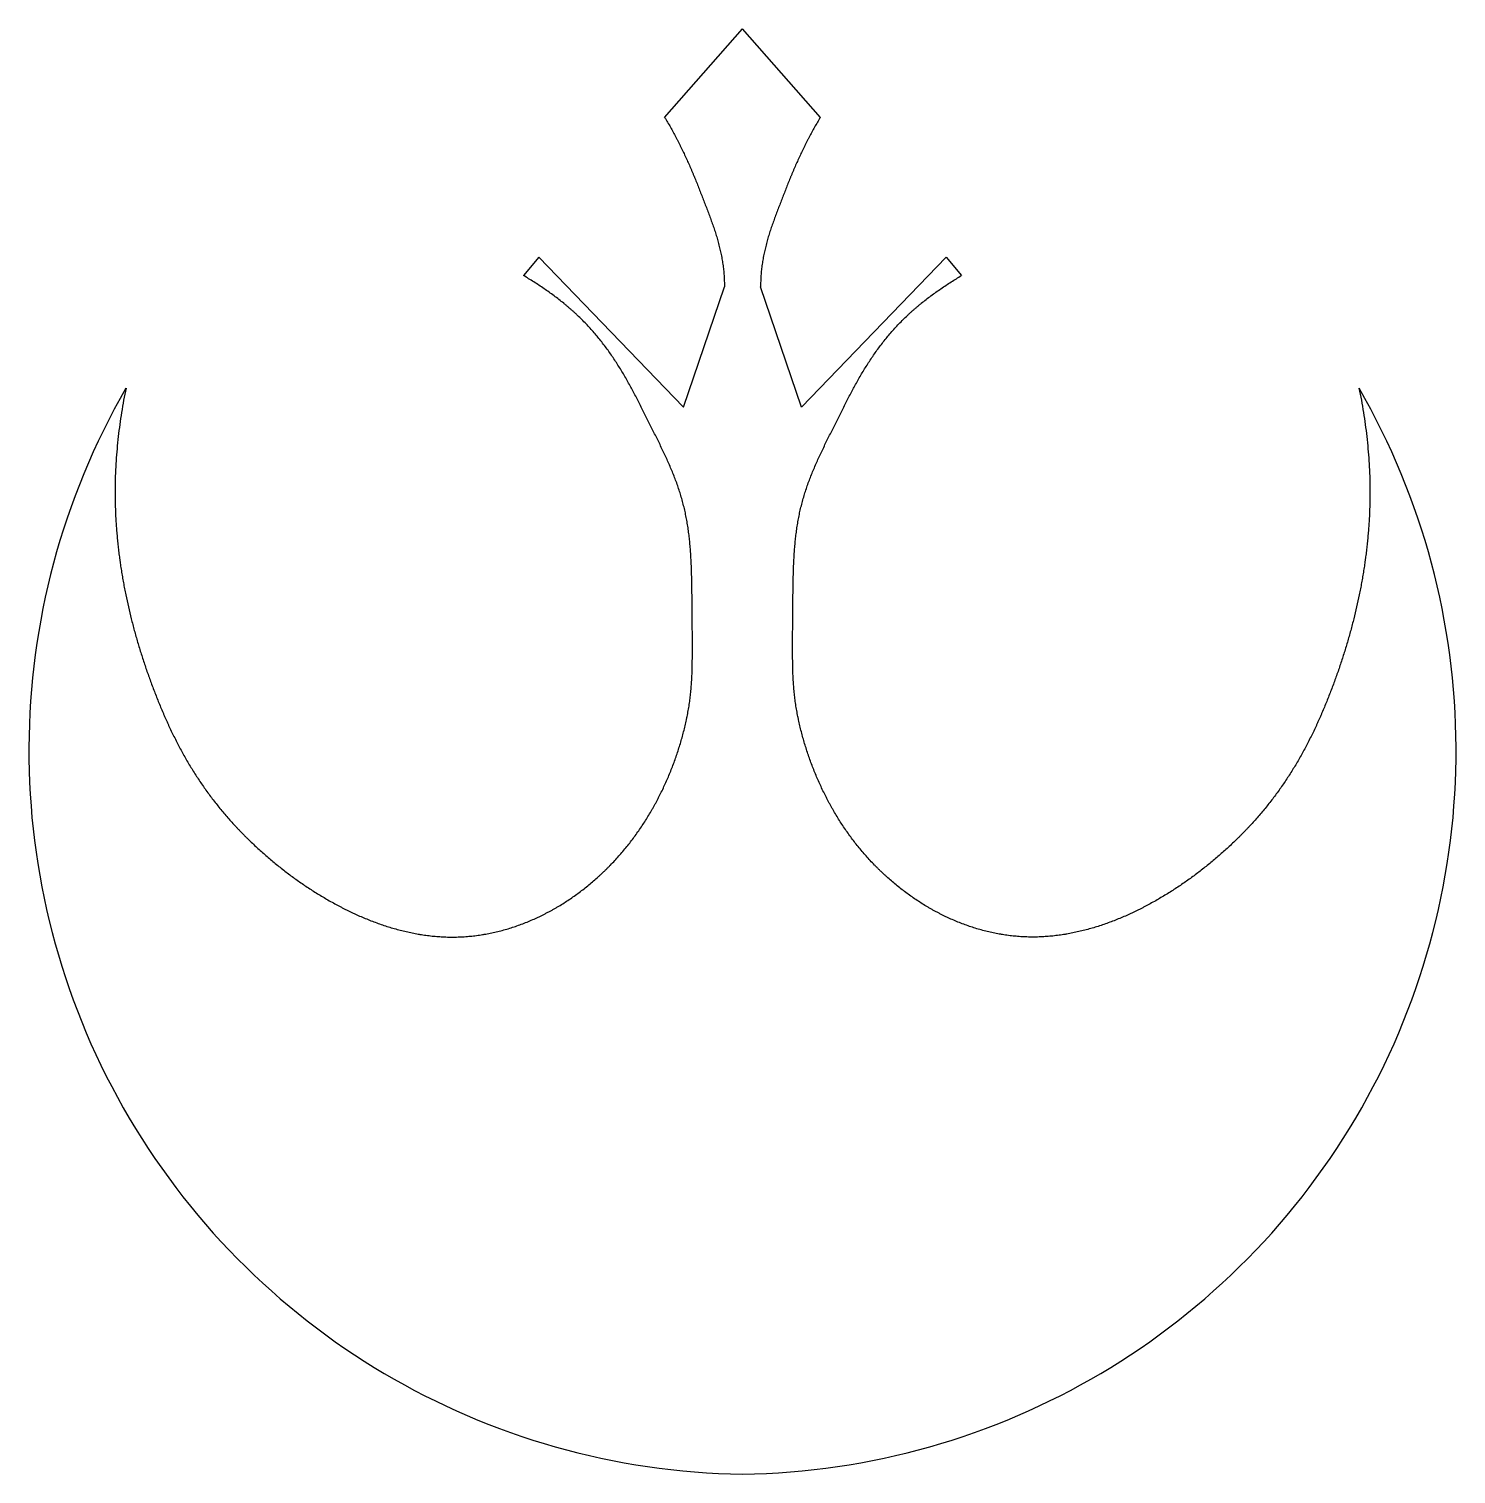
# Model space of a CAD drawing. Extents: x -2.04 to 2.04, y -2.1 to 2.02.
import ezdxf

# ---------------------------------------------------------------- set-up
doc = ezdxf.new("R2010")
doc.units = 0
doc.header["$MEASUREMENT"] = 0
doc.layers.add('MODELSKETCH_VISIBLE', color=7, linetype='CONTINUOUS')

msp = doc.modelspace()

# ---------------------------------------------------------------- linework, layer by layer
at = {"layer": 'MODELSKETCH_VISIBLE'}
for p, q in [((-0.2222, 1.7704), (0, 2.0229)), ((0.2222, 1.7704), (0, 2.0229)), ((-0.5808, 1.3716), (-0.6251, 1.3194)), ((-0.5808, 1.3716), (-0.1684, 0.9438)), ((0.5808, 1.3716), (0.1684, 0.9438)), ((0.5808, 1.3716), (0.6251, 1.3194)), ((-0.1684, 0.9438), (-0.0517, 1.287)), ((0.1684, 0.9438), (0.0517, 1.287))]:
    msp.add_line(p, q, dxfattribs=at)
for centre, start, end in [((0.0288, -0.0352), 149.9773, 269.2014), ((-0.0288, -0.0352), 270.7986, 30.0227)]:
    msp.add_arc(centre, 2.065, start, end, dxfattribs=at)
for points, knots in [([(-0.2222, 1.7704), (-0.2194, 1.7658), (-0.2138, 1.7566), (-0.2056, 1.7426), (-0.1976, 1.7285), (-0.1913, 1.7166), (-0.1863, 1.707), (-0.1827, 1.6998), (-0.1797, 1.6937), (-0.1774, 1.6889), (-0.175, 1.6841), (-0.1721, 1.678), (-0.1674, 1.6683), (-0.1617, 1.6561), (-0.1549, 1.6414), (-0.1494, 1.629), (-0.1451, 1.6191), (-0.142, 1.6117), (-0.1389, 1.6042), (-0.1348, 1.5942), (-0.1298, 1.5816), (-0.1239, 1.5665), (-0.1179, 1.5514), (-0.112, 1.5364), (-0.1061, 1.5213), (-0.1002, 1.5062), (-0.0945, 1.491), (-0.0889, 1.4758), (-0.0844, 1.4631), (-0.0809, 1.4528), (-0.0784, 1.4451), (-0.0759, 1.4374), (-0.0728, 1.4271), (-0.0691, 1.4142), (-0.0651, 1.3986), (-0.0615, 1.383), (-0.0585, 1.3672), (-0.0559, 1.3514), (-0.0539, 1.3354), (-0.0526, 1.3194), (-0.0518, 1.3032), (-0.0517, 1.2924), (-0.0517, 1.287)], [0, 0, 0, 0, 0.00041076, 0.00082152, 0.00123228, 0.00164304, 0.00184842, 0.0020538, 0.00225919, 0.00236188, 0.00246457, 0.00266995, 0.00287533, 0.00328609, 0.00369685, 0.00410761, 0.00431299, 0.00451837, 0.00472375, 0.00492913, 0.00533989, 0.00575065, 0.00616141, 0.00657218, 0.00698294, 0.0073937, 0.00780446, 0.00821522, 0.00862598, 0.00883136, 0.00903674, 0.00924212, 0.0094475, 0.00985826, 0.01026902, 0.01067978, 0.01109055, 0.01150131, 0.01191207, 0.01232283, 0.01273359, 0.01314435, 0.01314435, 0.01314435, 0.01314435]), ([(0.2222, 1.7704), (0.2194, 1.7658), (0.2138, 1.7566), (0.2056, 1.7426), (0.1976, 1.7285), (0.1913, 1.7166), (0.1863, 1.707), (0.1827, 1.6998), (0.1797, 1.6937), (0.1774, 1.6889), (0.175, 1.6841), (0.1721, 1.678), (0.1674, 1.6683), (0.1617, 1.6561), (0.1549, 1.6414), (0.1494, 1.629), (0.1451, 1.6191), (0.142, 1.6117), (0.1389, 1.6042), (0.1348, 1.5942), (0.1298, 1.5816), (0.1239, 1.5665), (0.1179, 1.5514), (0.112, 1.5364), (0.1061, 1.5213), (0.1002, 1.5062), (0.0945, 1.491), (0.0889, 1.4758), (0.0844, 1.4631), (0.0809, 1.4528), (0.0784, 1.4451), (0.0759, 1.4374), (0.0728, 1.4271), (0.0691, 1.4142), (0.0651, 1.3986), (0.0615, 1.383), (0.0585, 1.3672), (0.0559, 1.3514), (0.0539, 1.3354), (0.0526, 1.3194), (0.0518, 1.3032), (0.0517, 1.2924), (0.0517, 1.287)], [0, 0, 0, 0, 0.00041076, 0.00082152, 0.00123228, 0.00164304, 0.00184842, 0.0020538, 0.00225919, 0.00236188, 0.00246457, 0.00266995, 0.00287533, 0.00328609, 0.00369685, 0.00410761, 0.00431299, 0.00451837, 0.00472375, 0.00492913, 0.00533989, 0.00575065, 0.00616141, 0.00657218, 0.00698294, 0.0073937, 0.00780446, 0.00821522, 0.00862598, 0.00883136, 0.00903674, 0.00924212, 0.0094475, 0.00985826, 0.01026902, 0.01067978, 0.01109055, 0.01150131, 0.01191207, 0.01232283, 0.01273359, 0.01314435, 0.01314435, 0.01314435, 0.01314435]), ([(-1.7591, 0.998), (-1.7639, 0.975), (-1.7723, 0.929), (-1.7818, 0.8598), (-1.7869, 0.8021), (-1.7894, 0.7559), (-1.7903, 0.7212), (-1.7904, 0.6864), (-1.7896, 0.6516), (-1.7882, 0.6226), (-1.7866, 0.5994), (-1.7852, 0.582), (-1.7836, 0.5646), (-1.7818, 0.5471), (-1.7801, 0.5326), (-1.7786, 0.5209), (-1.7776, 0.5137), (-1.7768, 0.5078), (-1.776, 0.502), (-1.775, 0.4948), (-1.7737, 0.4861), (-1.7719, 0.4745), (-1.7695, 0.4601), (-1.7665, 0.4428), (-1.7632, 0.4256), (-1.7587, 0.4027), (-1.7525, 0.3743), (-1.7444, 0.3403), (-1.7355, 0.3066), (-1.726, 0.2731), (-1.7158, 0.2397), (-1.705, 0.2066), (-1.6954, 0.1791), (-1.6875, 0.1573), (-1.6813, 0.1409), (-1.6751, 0.1246), (-1.6686, 0.1083), (-1.662, 0.0921), (-1.6564, 0.0786), (-1.6517, 0.0678), (-1.6482, 0.0598), (-1.6453, 0.0531), (-1.6429, 0.0477), (-1.6404, 0.0424), (-1.6374, 0.0357), (-1.6324, 0.0251), (-1.6261, 0.0119), (-1.6183, -0.0038), (-1.6077, -0.0245), (-1.5939, -0.0501), (-1.5764, -0.0802), (-1.5579, -0.1096), (-1.5385, -0.1384), (-1.5182, -0.1666), (-1.5004, -0.1895), (-1.4857, -0.2075), (-1.4744, -0.2208), (-1.4628, -0.234), (-1.453, -0.2449), (-1.445, -0.2534), (-1.44, -0.2588), (-1.436, -0.263), (-1.4329, -0.2662), (-1.4298, -0.2694), (-1.4257, -0.2736), (-1.4206, -0.2788), (-1.4122, -0.2871), (-1.4018, -0.2973), (-1.389, -0.3093), (-1.3718, -0.325), (-1.3499, -0.3442), (-1.323, -0.3664), (-1.2955, -0.3877), (-1.2673, -0.4082), (-1.2386, -0.4278), (-1.2141, -0.4435), (-1.1941, -0.4555), (-1.179, -0.4643), (-1.1636, -0.4728), (-1.1507, -0.4797), (-1.1403, -0.4851), (-1.1337, -0.4884), (-1.1284, -0.4911), (-1.1231, -0.4937), (-1.1165, -0.4968), (-1.1085, -0.5006), (-1.0979, -0.5055), (-1.0791, -0.5137), (-1.0574, -0.5224), (-1.0354, -0.5304), (-1.0188, -0.536), (-1.0021, -0.5413), (-0.9852, -0.5461), (-0.9682, -0.5505), (-0.954, -0.5538), (-0.9425, -0.5562), (-0.9338, -0.5579), (-0.9265, -0.5592), (-0.9207, -0.5602), (-0.9149, -0.5611), (-0.9076, -0.5622), (-0.8959, -0.5638), (-0.8814, -0.5654), (-0.8639, -0.5668), (-0.8464, -0.5677), (-0.8289, -0.568), (-0.8114, -0.5677), (-0.7939, -0.5669), (-0.7764, -0.5655), (-0.7619, -0.5638), (-0.7502, -0.5622), (-0.7429, -0.5611), (-0.7371, -0.5601), (-0.7313, -0.5591), (-0.724, -0.5577), (-0.7154, -0.556), (-0.7039, -0.5535), (-0.6896, -0.55), (-0.6727, -0.5453), (-0.656, -0.5402), (-0.6394, -0.5345), (-0.623, -0.5284), (-0.6067, -0.5218), (-0.5933, -0.5159), (-0.5826, -0.511), (-0.5747, -0.5071), (-0.5681, -0.5039), (-0.5628, -0.5012), (-0.5589, -0.4991), (-0.555, -0.4971), (-0.5498, -0.4943), (-0.5433, -0.4908), (-0.5356, -0.4864), (-0.5255, -0.4805), (-0.513, -0.4729), (-0.4982, -0.4634), (-0.4788, -0.4502), (-0.46, -0.4364), (-0.4417, -0.4219), (-0.4281, -0.4106), (-0.4171, -0.401), (-0.4084, -0.3931), (-0.403, -0.3881), (-0.3987, -0.3841), (-0.3955, -0.381), (-0.3923, -0.378), (-0.3881, -0.3738), (-0.3828, -0.3687), (-0.3746, -0.3603), (-0.3645, -0.3497), (-0.3527, -0.3367), (-0.3412, -0.3234), (-0.3263, -0.3054), (-0.3085, -0.2824), (-0.2918, -0.2585), (-0.279, -0.2389), (-0.2697, -0.224), (-0.2622, -0.2114), (-0.2563, -0.2012), (-0.252, -0.1935), (-0.2477, -0.1858), (-0.2436, -0.178), (-0.2395, -0.1702), (-0.2342, -0.1597), (-0.2277, -0.1465), (-0.2203, -0.1306), (-0.2132, -0.1146), (-0.2042, -0.0931), (-0.1958, -0.0713), (-0.188, -0.0493), (-0.1825, -0.0327), (-0.1773, -0.016), (-0.1724, 0.0009), (-0.1679, 0.0178), (-0.1644, 0.0321), (-0.1617, 0.0435), (-0.1602, 0.0507), (-0.159, 0.0565), (-0.1578, 0.0623), (-0.1564, 0.0695), (-0.1548, 0.0782), (-0.1528, 0.0897), (-0.1506, 0.1042), (-0.1484, 0.1216), (-0.1467, 0.1389), (-0.1453, 0.1563), (-0.1443, 0.1737), (-0.1436, 0.1911), (-0.1433, 0.2085), (-0.1431, 0.2259), (-0.1431, 0.2404), (-0.1431, 0.2521), (-0.1431, 0.2637), (-0.1431, 0.2782), (-0.1431, 0.2956), (-0.1432, 0.3188), (-0.1433, 0.3478), (-0.1436, 0.3769), (-0.1439, 0.4001), (-0.1442, 0.4175), (-0.1444, 0.432), (-0.1446, 0.4437), (-0.1449, 0.4553), (-0.1452, 0.4698), (-0.1458, 0.4872), (-0.1464, 0.5017), (-0.147, 0.5134), (-0.1475, 0.5221), (-0.148, 0.5294), (-0.1484, 0.5352), (-0.1488, 0.541), (-0.1494, 0.5482), (-0.1505, 0.5598), (-0.152, 0.5742), (-0.1541, 0.5913), (-0.1567, 0.6083), (-0.1596, 0.6252), (-0.163, 0.642), (-0.1668, 0.6586), (-0.171, 0.6751), (-0.1757, 0.6914), (-0.1808, 0.7075), (-0.1882, 0.7289), (-0.1983, 0.7554), (-0.2117, 0.7867), (-0.226, 0.8177), (-0.2385, 0.8433), (-0.2487, 0.8638), (-0.2564, 0.8791), (-0.2629, 0.8919), (-0.268, 0.9021), (-0.2719, 0.9097), (-0.2758, 0.9174), (-0.2809, 0.9276), (-0.2873, 0.9404), (-0.295, 0.9558), (-0.3054, 0.9761), (-0.3187, 1.0014), (-0.3353, 1.0312), (-0.3528, 1.0603), (-0.3714, 1.0888), (-0.3911, 1.1164), (-0.4121, 1.1432), (-0.4307, 1.1647), (-0.4463, 1.1815), (-0.4584, 1.1937), (-0.4687, 1.2038), (-0.4772, 1.2117), (-0.4836, 1.2175), (-0.4891, 1.2223), (-0.4935, 1.2262), (-0.4979, 1.23), (-0.5035, 1.2347), (-0.5125, 1.242), (-0.5239, 1.2511), (-0.5378, 1.2616), (-0.552, 1.2718), (-0.5663, 1.2818), (-0.5807, 1.2915), (-0.6002, 1.3042), (-0.6151, 1.3134), (-0.6251, 1.3194)], [0, 0, 0, 0, 0.0017638, 0.0035277, 0.0052915, 0.0061734, 0.0070553, 0.0079372, 0.0088192, 0.0097011, 0.010142, 0.010583, 0.0110239, 0.0114649, 0.0119059, 0.0121263, 0.0123468, 0.0124571, 0.0125673, 0.0127878, 0.0130083, 0.0132287, 0.0136697, 0.0141107, 0.0145516, 0.0149926, 0.0158745, 0.0167564, 0.0176383, 0.0185202, 0.0194021, 0.0202841, 0.021166, 0.0216069, 0.0220479, 0.0224888, 0.0229298, 0.0233708, 0.0238117, 0.0240322, 0.0242527, 0.0244732, 0.0245834, 0.0246936, 0.0249141, 0.0251346, 0.0255756, 0.0260165, 0.0264575, 0.0273394, 0.0282213, 0.0291032, 0.0299851, 0.030867, 0.031749, 0.0321899, 0.0326309, 0.0330718, 0.0335128, 0.0337333, 0.0339538, 0.034064, 0.0341742, 0.0342845, 0.0343947, 0.0346152, 0.0348357, 0.0352766, 0.0357176, 0.0361585, 0.0370405, 0.0379224, 0.0388043, 0.0396862, 0.0405681, 0.04145, 0.041891, 0.042332, 0.0427729, 0.0432139, 0.0434343, 0.0436548, 0.0437651, 0.0438753, 0.0440958, 0.0443163, 0.0445367, 0.0449777, 0.0458596, 0.0463006, 0.0467415, 0.0471825, 0.0476234, 0.0480644, 0.0485054, 0.0487258, 0.0489463, 0.0491668, 0.049277, 0.0493873, 0.0496078, 0.0498282, 0.0502692, 0.0507101, 0.0511511, 0.0515921, 0.052033, 0.052474, 0.0529149, 0.0533559, 0.0535764, 0.0537969, 0.0539071, 0.0540173, 0.0542378, 0.0544583, 0.0546788, 0.0551197, 0.0555607, 0.0560016, 0.0564426, 0.0568836, 0.0573245, 0.0577655, 0.057986, 0.0582064, 0.0584269, 0.0585372, 0.0586474, 0.0587576, 0.0588679, 0.0590883, 0.0593088, 0.0595293, 0.0599703, 0.0604112, 0.0608522, 0.0617341, 0.0621751, 0.062616, 0.063057, 0.0632774, 0.0634979, 0.0636082, 0.0637184, 0.0638286, 0.0639389, 0.0641594, 0.0643798, 0.0648208, 0.0652618, 0.0657027, 0.0661437, 0.0670256, 0.0679075, 0.0683485, 0.0687894, 0.0692304, 0.0694509, 0.0696713, 0.0698918, 0.0701123, 0.0703328, 0.0705533, 0.0709942, 0.0714352, 0.0718761, 0.0723171, 0.073199, 0.07364, 0.0740809, 0.0745219, 0.0749628, 0.0754038, 0.0758447, 0.0760652, 0.0762857, 0.0763959, 0.0765062, 0.0767267, 0.0769471, 0.0771676, 0.0776086, 0.0780495, 0.0784905, 0.0789314, 0.0793724, 0.0798134, 0.0802543, 0.0806953, 0.0811362, 0.0813567, 0.0815772, 0.0820182, 0.0824591, 0.0829001, 0.083782, 0.0846639, 0.0851049, 0.0855458, 0.0859868, 0.0862073, 0.0864277, 0.0868687, 0.0873096, 0.0877506, 0.0879711, 0.0881916, 0.088412, 0.0885223, 0.0886325, 0.088853, 0.0890735, 0.0895144, 0.0899554, 0.0903964, 0.0908373, 0.0912783, 0.0917192, 0.0921602, 0.0926011, 0.0930421, 0.0934831, 0.094365, 0.0952469, 0.0961288, 0.0970107, 0.0974517, 0.0978926, 0.0983336, 0.0985541, 0.0987746, 0.098995, 0.0992155, 0.0996565, 0.1000974, 0.1005384, 0.1014203, 0.1023022, 0.1031841, 0.104066, 0.104948, 0.1058299, 0.1067118, 0.1071527, 0.1075937, 0.1080347, 0.1082551, 0.1084756, 0.1086961, 0.1088063, 0.1089166, 0.1091371, 0.1093575, 0.1097985, 0.1102395, 0.1106804, 0.1111214, 0.1115623, 0.1120033, 0.1128852, 0.1128852, 0.1128852, 0.1128852]), ([(1.7591, 0.998), (1.7639, 0.975), (1.7723, 0.929), (1.7818, 0.8598), (1.7869, 0.8021), (1.7894, 0.7559), (1.7903, 0.7212), (1.7904, 0.6864), (1.7896, 0.6516), (1.7882, 0.6226), (1.7866, 0.5994), (1.7852, 0.582), (1.7836, 0.5646), (1.7818, 0.5471), (1.7801, 0.5326), (1.7786, 0.5209), (1.7776, 0.5137), (1.7768, 0.5078), (1.776, 0.502), (1.775, 0.4948), (1.7737, 0.4861), (1.7719, 0.4745), (1.7695, 0.4601), (1.7665, 0.4428), (1.7632, 0.4256), (1.7587, 0.4027), (1.7525, 0.3743), (1.7444, 0.3403), (1.7355, 0.3066), (1.726, 0.2731), (1.7158, 0.2397), (1.705, 0.2066), (1.6954, 0.1791), (1.6875, 0.1573), (1.6813, 0.1409), (1.6751, 0.1246), (1.6686, 0.1083), (1.662, 0.0921), (1.6564, 0.0786), (1.6517, 0.0678), (1.6482, 0.0598), (1.6453, 0.0531), (1.6429, 0.0477), (1.6404, 0.0424), (1.6374, 0.0357), (1.6324, 0.0251), (1.6261, 0.0119), (1.6183, -0.0038), (1.6077, -0.0245), (1.5939, -0.0501), (1.5764, -0.0802), (1.5579, -0.1096), (1.5385, -0.1384), (1.5182, -0.1666), (1.5004, -0.1895), (1.4857, -0.2075), (1.4744, -0.2208), (1.4628, -0.234), (1.453, -0.2449), (1.445, -0.2534), (1.44, -0.2588), (1.436, -0.263), (1.4329, -0.2662), (1.4298, -0.2694), (1.4257, -0.2736), (1.4206, -0.2788), (1.4122, -0.2871), (1.4018, -0.2973), (1.389, -0.3093), (1.3718, -0.325), (1.3499, -0.3442), (1.323, -0.3664), (1.2955, -0.3877), (1.2673, -0.4082), (1.2386, -0.4278), (1.2141, -0.4435), (1.1941, -0.4555), (1.179, -0.4643), (1.1636, -0.4728), (1.1507, -0.4797), (1.1403, -0.4851), (1.1337, -0.4884), (1.1284, -0.4911), (1.1231, -0.4937), (1.1165, -0.4968), (1.1085, -0.5006), (1.0979, -0.5055), (1.0791, -0.5137), (1.0574, -0.5224), (1.0354, -0.5304), (1.0188, -0.536), (1.0021, -0.5413), (0.9852, -0.5461), (0.9682, -0.5505), (0.954, -0.5538), (0.9425, -0.5562), (0.9338, -0.5579), (0.9265, -0.5592), (0.9207, -0.5602), (0.9149, -0.5611), (0.9076, -0.5622), (0.8959, -0.5638), (0.8814, -0.5654), (0.8639, -0.5668), (0.8464, -0.5677), (0.8289, -0.568), (0.8114, -0.5677), (0.7939, -0.5669), (0.7764, -0.5655), (0.7619, -0.5638), (0.7502, -0.5622), (0.7429, -0.5611), (0.7371, -0.5601), (0.7313, -0.5591), (0.724, -0.5577), (0.7154, -0.556), (0.7039, -0.5535), (0.6896, -0.55), (0.6727, -0.5453), (0.656, -0.5402), (0.6394, -0.5345), (0.623, -0.5284), (0.6067, -0.5218), (0.5933, -0.5159), (0.5826, -0.511), (0.5747, -0.5071), (0.5681, -0.5039), (0.5628, -0.5012), (0.5589, -0.4991), (0.555, -0.4971), (0.5498, -0.4943), (0.5433, -0.4908), (0.5356, -0.4864), (0.5255, -0.4805), (0.513, -0.4729), (0.4982, -0.4634), (0.4788, -0.4502), (0.46, -0.4364), (0.4417, -0.4219), (0.4281, -0.4106), (0.4171, -0.401), (0.4084, -0.3931), (0.403, -0.3881), (0.3987, -0.3841), (0.3955, -0.381), (0.3923, -0.378), (0.3881, -0.3738), (0.3828, -0.3687), (0.3746, -0.3603), (0.3645, -0.3497), (0.3527, -0.3367), (0.3412, -0.3234), (0.3263, -0.3054), (0.3085, -0.2824), (0.2918, -0.2585), (0.279, -0.2389), (0.2697, -0.224), (0.2622, -0.2114), (0.2563, -0.2012), (0.252, -0.1935), (0.2477, -0.1858), (0.2436, -0.178), (0.2395, -0.1702), (0.2342, -0.1597), (0.2277, -0.1465), (0.2203, -0.1306), (0.2132, -0.1146), (0.2042, -0.0931), (0.1958, -0.0713), (0.188, -0.0493), (0.1825, -0.0327), (0.1773, -0.016), (0.1724, 0.0009), (0.1679, 0.0178), (0.1644, 0.0321), (0.1617, 0.0435), (0.1602, 0.0507), (0.159, 0.0565), (0.1578, 0.0623), (0.1564, 0.0695), (0.1548, 0.0782), (0.1528, 0.0897), (0.1506, 0.1042), (0.1484, 0.1216), (0.1467, 0.1389), (0.1453, 0.1563), (0.1443, 0.1737), (0.1436, 0.1911), (0.1433, 0.2085), (0.1431, 0.2259), (0.1431, 0.2404), (0.1431, 0.2521), (0.1431, 0.2637), (0.1431, 0.2782), (0.1431, 0.2956), (0.1432, 0.3188), (0.1433, 0.3478), (0.1436, 0.3769), (0.1439, 0.4001), (0.1442, 0.4175), (0.1444, 0.432), (0.1446, 0.4437), (0.1449, 0.4553), (0.1452, 0.4698), (0.1458, 0.4872), (0.1464, 0.5017), (0.147, 0.5134), (0.1475, 0.5221), (0.148, 0.5294), (0.1484, 0.5352), (0.1488, 0.541), (0.1494, 0.5482), (0.1505, 0.5598), (0.152, 0.5742), (0.1541, 0.5913), (0.1567, 0.6083), (0.1596, 0.6252), (0.163, 0.642), (0.1668, 0.6586), (0.171, 0.6751), (0.1757, 0.6914), (0.1808, 0.7075), (0.1882, 0.7289), (0.1983, 0.7554), (0.2117, 0.7867), (0.226, 0.8177), (0.2385, 0.8433), (0.2487, 0.8638), (0.2564, 0.8791), (0.2629, 0.8919), (0.268, 0.9021), (0.2719, 0.9097), (0.2758, 0.9174), (0.2809, 0.9276), (0.2873, 0.9404), (0.295, 0.9558), (0.3054, 0.9761), (0.3187, 1.0014), (0.3353, 1.0312), (0.3528, 1.0603), (0.3714, 1.0888), (0.3911, 1.1164), (0.4121, 1.1432), (0.4307, 1.1647), (0.4463, 1.1815), (0.4584, 1.1937), (0.4687, 1.2038), (0.4772, 1.2117), (0.4836, 1.2175), (0.4891, 1.2223), (0.4935, 1.2262), (0.4979, 1.23), (0.5035, 1.2347), (0.5125, 1.242), (0.5239, 1.2511), (0.5378, 1.2616), (0.552, 1.2718), (0.5663, 1.2818), (0.5807, 1.2915), (0.6002, 1.3042), (0.6151, 1.3134), (0.6251, 1.3194)], [0, 0, 0, 0, 0.0017638, 0.0035277, 0.0052915, 0.0061734, 0.0070553, 0.0079372, 0.0088192, 0.0097011, 0.010142, 0.010583, 0.0110239, 0.0114649, 0.0119059, 0.0121263, 0.0123468, 0.0124571, 0.0125673, 0.0127878, 0.0130083, 0.0132287, 0.0136697, 0.0141107, 0.0145516, 0.0149926, 0.0158745, 0.0167564, 0.0176383, 0.0185202, 0.0194021, 0.0202841, 0.021166, 0.0216069, 0.0220479, 0.0224888, 0.0229298, 0.0233708, 0.0238117, 0.0240322, 0.0242527, 0.0244732, 0.0245834, 0.0246936, 0.0249141, 0.0251346, 0.0255756, 0.0260165, 0.0264575, 0.0273394, 0.0282213, 0.0291032, 0.0299851, 0.030867, 0.031749, 0.0321899, 0.0326309, 0.0330718, 0.0335128, 0.0337333, 0.0339538, 0.034064, 0.0341742, 0.0342845, 0.0343947, 0.0346152, 0.0348357, 0.0352766, 0.0357176, 0.0361585, 0.0370405, 0.0379224, 0.0388043, 0.0396862, 0.0405681, 0.04145, 0.041891, 0.042332, 0.0427729, 0.0432139, 0.0434343, 0.0436548, 0.0437651, 0.0438753, 0.0440958, 0.0443163, 0.0445367, 0.0449777, 0.0458596, 0.0463006, 0.0467415, 0.0471825, 0.0476234, 0.0480644, 0.0485054, 0.0487258, 0.0489463, 0.0491668, 0.049277, 0.0493873, 0.0496078, 0.0498282, 0.0502692, 0.0507101, 0.0511511, 0.0515921, 0.052033, 0.052474, 0.0529149, 0.0533559, 0.0535764, 0.0537969, 0.0539071, 0.0540173, 0.0542378, 0.0544583, 0.0546788, 0.0551197, 0.0555607, 0.0560016, 0.0564426, 0.0568836, 0.0573245, 0.0577655, 0.057986, 0.0582064, 0.0584269, 0.0585372, 0.0586474, 0.0587576, 0.0588679, 0.0590883, 0.0593088, 0.0595293, 0.0599703, 0.0604112, 0.0608522, 0.0617341, 0.0621751, 0.062616, 0.063057, 0.0632774, 0.0634979, 0.0636082, 0.0637184, 0.0638286, 0.0639389, 0.0641594, 0.0643798, 0.0648208, 0.0652618, 0.0657027, 0.0661437, 0.0670256, 0.0679075, 0.0683485, 0.0687894, 0.0692304, 0.0694509, 0.0696713, 0.0698918, 0.0701123, 0.0703328, 0.0705533, 0.0709942, 0.0714352, 0.0718761, 0.0723171, 0.073199, 0.07364, 0.0740809, 0.0745219, 0.0749628, 0.0754038, 0.0758447, 0.0760652, 0.0762857, 0.0763959, 0.0765062, 0.0767267, 0.0769471, 0.0771676, 0.0776086, 0.0780495, 0.0784905, 0.0789314, 0.0793724, 0.0798134, 0.0802543, 0.0806953, 0.0811362, 0.0813567, 0.0815772, 0.0820182, 0.0824591, 0.0829001, 0.083782, 0.0846639, 0.0851049, 0.0855458, 0.0859868, 0.0862073, 0.0864277, 0.0868687, 0.0873096, 0.0877506, 0.0879711, 0.0881916, 0.088412, 0.0885223, 0.0886325, 0.088853, 0.0890735, 0.0895144, 0.0899554, 0.0903964, 0.0908373, 0.0912783, 0.0917192, 0.0921602, 0.0926011, 0.0930421, 0.0934831, 0.094365, 0.0952469, 0.0961288, 0.0970107, 0.0974517, 0.0978926, 0.0983336, 0.0985541, 0.0987746, 0.098995, 0.0992155, 0.0996565, 0.1000974, 0.1005384, 0.1014203, 0.1023022, 0.1031841, 0.104066, 0.104948, 0.1058299, 0.1067118, 0.1071527, 0.1075937, 0.1080347, 0.1082551, 0.1084756, 0.1086961, 0.1088063, 0.1089166, 0.1091371, 0.1093575, 0.1097985, 0.1102395, 0.1106804, 0.1111214, 0.1115623, 0.1120033, 0.1128852, 0.1128852, 0.1128852, 0.1128852])]:
    msp.add_open_spline(points, degree=3, knots=knots, dxfattribs=at)

doc.saveas('drawing.dxf')
